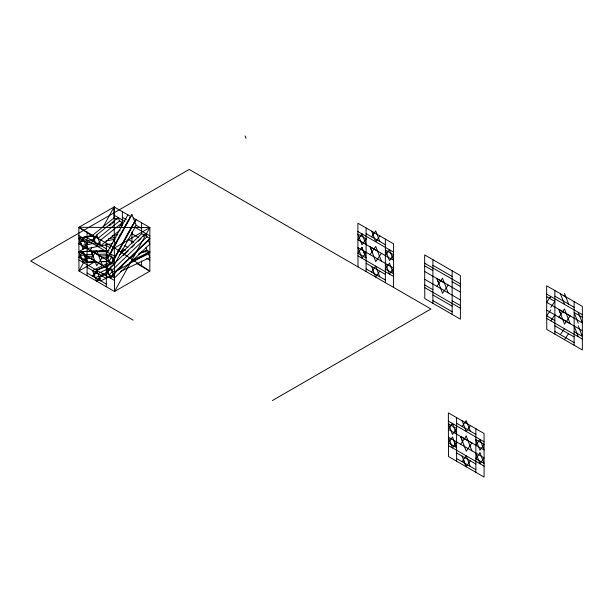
<?xml version="1.0" encoding="UTF-8"?>
<svg xmlns="http://www.w3.org/2000/svg" width="613" height="613" viewBox="0 0 613 613"><rect width="100%" height="100%" fill="white"/><g stroke="black" fill="none" stroke-linecap="round" stroke-linejoin="round"><path stroke-width="0.92" d="M96.67 245.89L98.9 244.02M106.333 243.177L106.333 286.761M131.933 243.399L131.948 231.913M385.355 282.677L385.362 239.085M452.149 270.816L452.149 314.4M475.857 472.316L475.857 428.732M115.474 255.529L113.65 258.87L116.401 253.882M83.927 261.943L78.97 270.969L114.554 291.512L149.84 271.145L149.84 227.553L133.266 217.99M89.789 251.269L92.042 247.162M102.861 227.461L114.133 206.941L130.669 216.489L109.122 255.675L106.333 259.69L78.878 243.851L78.855 227.316L114.133 206.941L114.554 291.512L149.84 227.553L78.855 227.316L91.935 235.921M133.772 222.979L136.101 219.623L114.554 258.801L110.44 264.724L106.333 254.058L127.872 214.872M109.083 254.686L106.333 259.69L114.554 264.441L136.101 225.262L131.956 214.634L129.741 217.83M111.834 249.69L114.585 244.687M115.505 243.016L116.416 241.346M119.167 236.35L120.079 234.679M107.727 257.675L123.313 229.331M124.224 227.676L128.814 219.331M106.333 254.058L109.122 255.675L110.409 253.82L131.956 214.634M109.129 261.299L111.873 256.303M117.321 252.219L119.152 248.886M111.765 262.824L115.428 256.157M116.807 253.652L132.852 224.481M113.152 260.832L134.699 221.653M85.452 247.897L78.901 251.675L83.031 262.364L87.084 256.395L93.674 256.196M93 255.92L91.092 258.732L102.371 265.245L96.685 250.502L93 255.912L91.099 250.916L102.371 257.406L96.724 265.69L91.099 250.916M366.107 252.303L362.053 258.28L357.931 247.583L393.584 268.165L389.47 274.103L385.355 263.421M370.114 254.64L375.715 246.418L381.401 261.153M436.908 286.363L442.502 278.141L448.187 292.884M456.608 441.95L452.547 447.919L448.425 437.23L484.078 457.811L479.964 463.75L475.857 453.061M460.616 444.287L466.217 436.088M550.819 320.829L554.872 314.86M560.795 314.385L558.88 317.197L570.167 323.71L564.481 308.967L560.795 314.377L558.887 309.381L582.35 322.905L578.205 312.278M381.401 253.315L375.754 261.598L370.122 246.824L377.508 251.069M448.187 285.037L442.548 293.32L436.916 278.547L444.302 282.792M95.375 261.49L78.97 270.969L78.878 243.851L82.939 237.967L93.168 235.974M119.566 226.611L122.362 222.588L119.527 220.948L118.217 217.592L116.937 219.454L114.141 217.837L114.133 206.941M366.107 244.503L361.961 233.875L357.908 239.767L357.992 266.877M456.608 434.142L452.463 423.522L448.402 429.406L448.494 456.524L484.078 477.067L484.078 433.483L448.379 412.871L448.402 429.406L484.078 449.996L479.941 439.368L475.857 445.245M95.551 261.782L87.084 262.05L78.924 257.337L83 251.453L108.401 250.625M111.083 262.954L106.333 267.506L110.44 278.195L114.554 272.256L149.84 238.434L147.005 236.794L145.695 233.438L115.167 262.732M129.481 262.939L148.43 253.928L149.84 251.889L146.997 250.25L146.017 247.752M550.788 309.917L546.719 315.802L554.872 320.515M81.652 239.821L82.939 237.967L87.084 248.587L112.148 243.683M87.084 242.955L78.862 238.212L92.801 235.484L78.855 238.204L82.97 248.878L87.084 242.955L94.509 241.499M96.226 237.07L93.988 238.871L96.877 235.66L95.39 236.856L97.988 238.357L119.527 220.948M118.217 217.592L96.678 235.001L92.594 240.878L94.823 239.078M114.133 217.837L92.601 235.262L96.708 245.913L100.823 239.997L122.362 222.588M109.75 262.318L92.525 270.509L96.639 281.168L100.747 275.26L108.501 271.567M149.84 238.434L148.43 240.457L149.84 244.066L114.554 277.911L106.333 273.16L110.417 267.283L113.803 264.034M360.674 235.729L361.961 233.875M371.624 236.787L375.7 230.917L379.845 241.537M373.018 234.771L374.413 232.771M379.845 235.905L375.731 241.821L371.624 231.17M371.547 272.042L375.669 266.142L379.776 276.792M385.355 255.598L389.431 249.729L393.584 260.349L357.908 239.767L357.877 223.224L393.584 243.836L393.584 287.428M379.769 271.168L375.662 277.076L371.547 266.417M451.176 425.376L452.463 423.522M549.44 298.286L550.735 296.431L546.673 302.316L546.765 329.434L582.35 349.977L582.35 306.393L546.65 285.781L546.673 302.316L570.167 315.871L564.519 324.154L558.887 309.381M462.118 426.433L466.202 420.556L470.347 431.184M550.765 307.343L554.872 301.42L546.65 296.677M470.347 425.552L466.232 431.468L462.125 420.817M462.049 461.689L466.171 455.788L470.278 466.439M462.049 456.064L466.164 466.723L470.271 460.815M560.32 334.598L564.443 328.698M564.427 339.633L568.542 333.725M143.059 236.61L145.702 233.461M110.417 263.682L96.647 270.233L92.525 276.134L95.107 274.908M107.727 271.153L109.765 269.199M106.333 273.16L109.727 269.912M109.129 274.777L112.562 271.475M113.144 274.295L148.43 240.457M111.758 276.294L115.834 272.394M119.903 268.486L122.615 265.881M130.761 258.073L134.829 254.165M110.44 278.195L113.834 274.938M119.228 255.154L141.626 233.706L141.618 222.81M109.137 269.13L113.88 264.578M123.382 255.468L128.132 250.916M131.519 247.667L134.239 245.062M138.308 241.162L141.021 238.557M111.712 270.617L147.005 236.794M93.996 238.863L96.862 236.442M98.026 244.012L100.256 242.212M96.708 245.913L98.938 244.112M120.133 230.021L100.823 245.629L96.678 235.001M106.333 267.506L107.972 266.54M78.855 227.316L114.554 247.928L149.84 227.553M141.434 251.866L149.84 251.889L114.554 272.256L78.901 251.675L96.77 251.115M272.379 400.542L430.939 308.99L189.21 169.433L30.65 260.977L133.113 320.132M97.39 272.578L93.919 274.126L97.214 272.264M97 271.214L95.314 272.118L97.038 271.298M107.099 265.766L108.785 264.862M110.225 276.379L100.754 280.884L97.919 273.628L107.39 269.115M138.385 254.349L146.997 250.25L139.044 253.399M93.919 274.126L97.367 272.486M95.314 277.75L98.762 276.111M131.749 260.502L149.84 251.889M99.344 277.275L107.957 273.176M97.957 279.275L100.54 278.041M96.639 281.168L99.222 279.942M120.562 271.467L149.84 257.544L148.43 253.928M97.919 273.628L96.647 270.233L108.808 264.762M96.647 270.233L109.014 265.322M84.249 241.315L94.471 239.323M112.141 235.867L117.719 234.779M108.44 238.764L115.865 237.3M85.674 244.978L95.896 242.978M106.11 240.978L115.405 239.162M81.659 239.821L83.514 239.461M80.257 241.851L83.981 241.124M78.878 243.851L81.675 243.307M81.652 245.453L86.303 244.549M84.287 246.978L87.077 246.434L84.303 246.947M82.97 248.878L87.621 247.966M121.581 250.196L125.343 250.073M99.59 251.024L108.999 250.732M122.163 250.319L124.983 250.227M81.721 253.299L84.54 253.207M80.311 255.33L85.015 255.177M78.924 257.337L81.744 257.245M92.755 254.518L84.28 254.778L85.697 258.441L92.279 258.234M101.697 257.935L107.344 257.751M81.705 258.947L86.41 258.793M84.326 260.456L87.146 260.364M101.206 261.605L109.673 261.337M83.031 262.364L96.187 261.943M100.892 261.797L109.352 261.521M97.459 254.372L106.877 254.089M99.321 256.019L107.788 255.759M78.901 251.675L82.64 251.682M91.973 251.713L107.834 251.759M120.907 251.797L122.769 251.805M141.626 233.706L144.415 235.308M464.915 422.418L466.202 423.154M460.624 436.471L471.895 442.961L466.248 451.245L460.624 436.471L462.524 441.467M109.122 255.675L114.554 258.801M563.178 295.328L565.776 296.822M554.872 296.163L574.128 307.282M546.65 294.071L582.35 314.684M582.35 317.266L574.128 312.523L574.128 301.642M546.696 310.14L582.35 330.721M574.128 331.625L582.35 336.376L578.205 325.748M546.727 318.469L582.35 339.035M554.872 325.832L574.12 336.943M554.872 331.457L574.12 342.567M432.901 265.329L452.149 276.448M424.671 263.245L460.378 283.857M424.671 265.843L424.786 298.6L460.378 319.151L460.378 275.559L424.671 254.947L424.671 265.843L432.901 270.594M460.378 286.44L452.149 281.689M366.107 233.607L385.362 244.725M357.877 231.515L393.584 252.127M424.694 271.49L460.378 292.072M424.725 279.306L460.378 299.895M424.74 284.976L432.901 289.681M452.149 300.799L460.378 305.542M424.748 287.635L460.378 308.209M432.901 295.006L452.149 306.117M357.961 255.912L393.584 276.478M432.901 300.631L452.149 311.741M366.107 263.276L385.355 274.394M366.107 268.9L385.355 280.018M122.362 217.331L126.301 219.6M136.101 225.262L141.618 228.442M114.133 215.24L124.761 221.37M134.393 226.933L149.84 235.852M131.941 233.745L138.385 237.461M456.608 423.254L475.857 434.364M448.379 421.162L484.078 441.774M127.948 239.246L133.55 242.487M124.753 245.721L127.941 247.56M146.545 258.303L149.84 260.203M456.608 447.605L448.448 442.892L452.524 437.008L456.608 447.605L453.827 440.364M136.768 263.598L149.84 271.145L114.554 247.928M448.455 445.559L484.078 466.125M87.084 237.698L106.333 248.809M456.608 452.923L475.857 464.033M78.855 235.607L114.554 256.219M456.608 458.547L475.857 469.658M78.931 260.004L114.554 280.57M87.084 267.368L106.333 278.478M87.084 272.992L106.333 284.103M105.788 245.031L110.401 248.066M564.473 293.466L568.611 304.094M363.333 250.717L364.72 254.349M245.085 135.933L246.02 138.323M120.953 224.611L121.803 226.779M110.417 253.813L114.554 264.441M110.417 267.283L114.554 277.911M578.235 323.189L574.128 312.523L574.12 345.226M578.235 336.66L574.12 325.97M560.389 293.727L564.504 304.377M466.209 436.058L471.895 450.8M463.443 459.681L466.164 466.723M83 251.453L87.084 262.05L85.697 258.441M436.916 278.547L438.816 283.551M370.122 246.824L372.022 251.828M114.256 238.748L114.279 241.545M554.872 290.531L554.872 334.116M456.608 417.622L456.608 461.206M432.901 259.697L432.901 303.289M366.107 227.975L366.107 271.559M141.611 260.923L141.611 266.394M122.362 211.692L122.362 225.4M122.362 248.901L122.362 250.725M87.084 232.059L87.084 275.651M111.819 262.211L110.44 264.724L111.819 262.218M362.022 247.368L357.946 253.246L366.107 257.958L362.022 247.368M366.107 238.863L361.992 244.786L357.877 234.112L366.107 238.863M393.584 254.709L389.47 260.632L385.362 249.966L393.584 254.709M389.439 263.192L385.362 269.076L393.584 273.819L389.439 263.192M456.608 428.51L452.494 434.433L448.379 423.759L456.608 428.51M484.078 444.356L479.964 450.279L475.857 439.613L484.078 444.356M479.941 452.838L475.857 458.716L484.078 463.466L479.941 452.838M110.991 224.258L109.505 225.454L110.991 224.258M113.964 221.852L112.47 223.055L113.964 221.852"/></g></svg>
